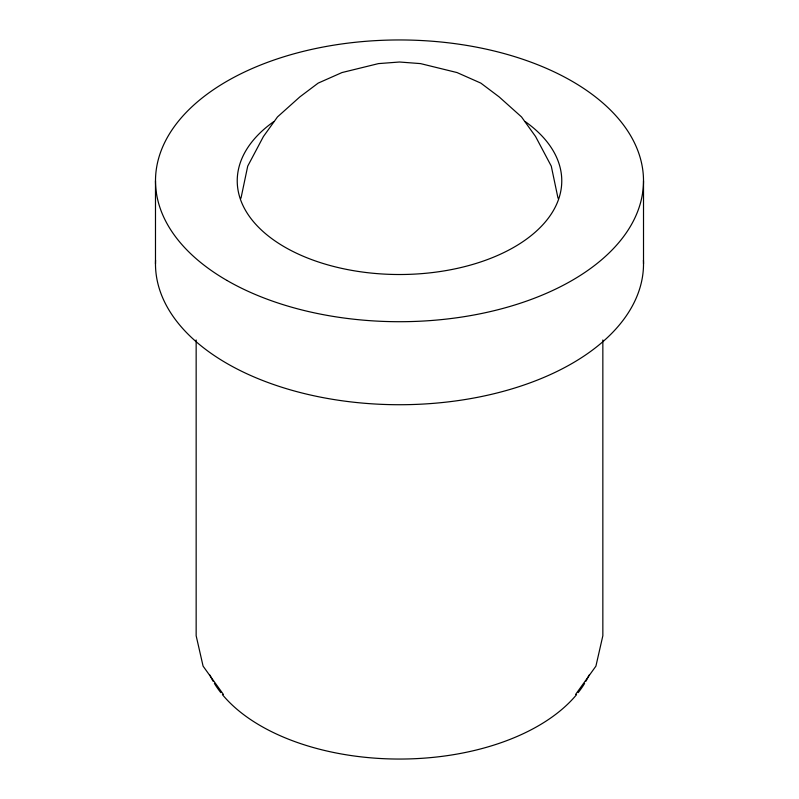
<?xml version="1.0" encoding="UTF-8"?>
<svg xmlns="http://www.w3.org/2000/svg" width="799" height="799" viewBox="0 0 799 799"><rect width="100%" height="100%" fill="white"/><g stroke="black" fill="none" stroke-linecap="round" stroke-linejoin="round"><path stroke-width="1.2" d="M240.988 198.192L247.72 166.142L263.42 136.529L277.493 116.914L299.885 96.869L318.162 83.116L341.982 72.559L378.446 63.61L399.5 62.012L420.554 63.61L457.018 72.559L480.838 83.116L499.115 96.869L521.507 116.914L535.58 136.529L551.28 166.142L558.012 198.192M575.6 694.451L595.914 666.136L602.846 635.754L602.846 339.974M223.4 694.451L203.086 666.136L196.155 635.754L196.155 339.974M643.515 180.834L643.515 263.85M155.485 180.834L155.485 263.85M589.113 675.045A196.304 113.328 0 0 1 585.857 681.337M584.618 683.415A196.304 113.328 0 0 1 578.186 692.633M576.578 694.631A196.304 113.328 0 0 1 399.5 759.05A196.304 113.328 0 0 1 222.422 694.631M220.814 692.633A196.304 113.328 0 0 1 214.382 683.415M213.143 681.337A196.304 113.328 0 0 1 209.887 675.045M525.173 121.568A162.267 93.683 0 0 1 510.331 249.258A162.267 93.683 0 0 1 288.669 249.258A162.267 93.683 0 0 1 273.827 121.568M643.435 260.184A244.015 140.884 0 0 1 399.5 404.723A244.015 140.884 0 0 1 155.565 260.184M226.956 280.449A244.015 140.884 0 0 0 635.195 217.288A244.015 140.884 0 0 0 336.349 44.754A244.015 140.884 0 0 0 226.956 280.449"/></g></svg>
